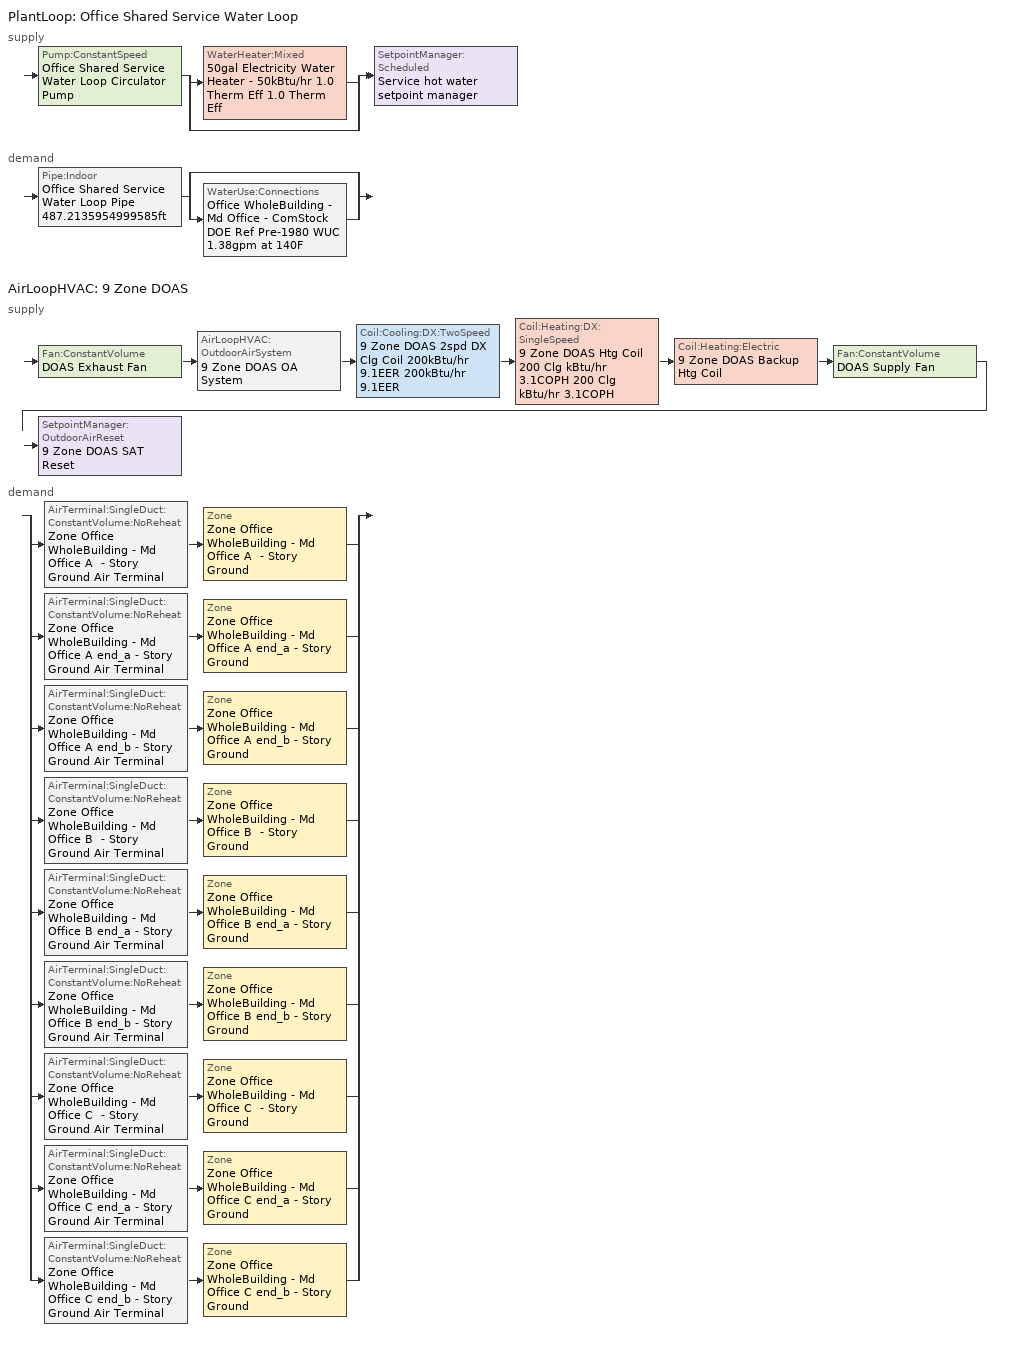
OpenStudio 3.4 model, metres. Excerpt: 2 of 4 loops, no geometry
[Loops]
PlantLoop 'Office Shared Service Water Loop'
 supply: Pump:ConstantSpeed 'Office Shared Service Water Loop Circulator Pump' > split
  | WaterHeater:Mixed '50gal Electricity Water Heater - 50kBtu/hr 1.0 Therm Eff 1.0 Therm Eff'
  | bypass
  join > SetpointManager:Scheduled 'Service hot water setpoint manager'
 demand: Pipe:Indoor 'Office Shared Service Water Loop Pipe 487.2135954999585ft' > split
  | bypass
  | WaterUse:Connections 'Office WholeBuilding - Md Office - ComStock DOE Ref Pre-1980 WUC 1.38gpm at 140F'
AirLoopHVAC '9 Zone DOAS'
 supply: Fan:ConstantVolume 'DOAS Exhaust Fan' > AirLoopHVAC:OutdoorAirSystem '9 Zone DOAS OA System' > Coil:Cooling:DX:TwoSpeed '9 Zone DOAS 2spd DX Clg Coil 200kBtu/hr 9.1EER 200kBtu/hr 9.1EER' > Coil:Heating:DX:SingleSpeed '9 Zone DOAS Htg Coil 200 Clg kBtu/hr 3.1COPH 200 Clg kBtu/hr 3.1COPH' > Coil:Heating:Electric '9 Zone DOAS Backup Htg Coil' > Fan:ConstantVolume 'DOAS Supply Fan' > SetpointManager:OutdoorAirReset '9 Zone DOAS SAT Reset'
 demand: split
  | AirTerminal:SingleDuct:ConstantVolume:NoReheat 'Zone Office WholeBuilding - Md Office A  - Story Ground Air Terminal' > Zone 'Zone Office WholeBuilding - Md Office A  - Story Ground'
  | AirTerminal:SingleDuct:ConstantVolume:NoReheat 'Zone Office WholeBuilding - Md Office A end_a - Story Ground Air Terminal' > Zone 'Zone Office WholeBuilding - Md Office A end_a - Story Ground'
  | AirTerminal:SingleDuct:ConstantVolume:NoReheat 'Zone Office WholeBuilding - Md Office A end_b - Story Ground Air Terminal' > Zone 'Zone Office WholeBuilding - Md Office A end_b - Story Ground'
  | AirTerminal:SingleDuct:ConstantVolume:NoReheat 'Zone Office WholeBuilding - Md Office B  - Story Ground Air Terminal' > Zone 'Zone Office WholeBuilding - Md Office B  - Story Ground'
  | AirTerminal:SingleDuct:ConstantVolume:NoReheat 'Zone Office WholeBuilding - Md Office B end_a - Story Ground Air Terminal' > Zone 'Zone Office WholeBuilding - Md Office B end_a - Story Ground'
  | AirTerminal:SingleDuct:ConstantVolume:NoReheat 'Zone Office WholeBuilding - Md Office B end_b - Story Ground Air Terminal' > Zone 'Zone Office WholeBuilding - Md Office B end_b - Story Ground'
  | AirTerminal:SingleDuct:ConstantVolume:NoReheat 'Zone Office WholeBuilding - Md Office C  - Story Ground Air Terminal' > Zone 'Zone Office WholeBuilding - Md Office C  - Story Ground'
  | AirTerminal:SingleDuct:ConstantVolume:NoReheat 'Zone Office WholeBuilding - Md Office C end_a - Story Ground Air Terminal' > Zone 'Zone Office WholeBuilding - Md Office C end_a - Story Ground'
  | AirTerminal:SingleDuct:ConstantVolume:NoReheat 'Zone Office WholeBuilding - Md Office C end_b - Story Ground Air Terminal' > Zone 'Zone Office WholeBuilding - Md Office C end_b - Story Ground'
[SizingPeriod:DesignDay] Barometric Pressure {Pa}=100762; Rain Indicator=No; Snow Indicator=No; Day of Month=21; Daylight Saving Time Indicator=No; Humidity Condition Type=Wetbulb; Dry-Bulb Temperature Range Modifier Type=DefaultMultipliers
Name | Maximum Dry-Bulb Temperature {C} | Daily Dry-Bulb Temperature Range {deltaC} | Wind Speed {m/s} | Wind Direction {deg} | Sky Clearness | Month | Day Type | Wetbulb or DewPoint at Maximum Dry-Bulb {C} | Solar Model Indicator | ASHRAE Clear Sky Optical Depth for Beam Irradiance | ASHRAE Clear Sky Optical Depth for Diffuse Irradiance
Baltimore Washingto Ann Htg 99% Condns DB 1 | -7.8 | 0 | 3.8 | 290 | 0 | 1 | WinterDesignDay | -7.8 | ASHRAEClearSky
Baltimore Washingto Ann Htg 99.6% Condns DB 1 | -10 | 0 | 3.8 | 290 | 0 | 1 | WinterDesignDay | -10 | ASHRAEClearSky
Baltimore Washingto Ann Htg Wind 99% Condns WS=>MCDB 1 | 1.4 | 0 | 10.7 | 290 | 0 | 1 | WinterDesignDay | 1.4 | ASHRAEClearSky
Baltimore Washingto April .4% Condns DB=>MCWB 1 | 30.8 | 11.3 | 4.4 | 280 |  | 4 | SummerDesignDay | 19.3 | ASHRAETau | 0.406 | 2.232
Baltimore Washingto April .4% Condns WB=>MCDB 1 | 27 | 11.3 | 4.4 | 280 |  | 4 | SummerDesignDay | 20.5 | ASHRAETau | 0.406 | 2.232
Baltimore Washingto August .4% Condns DB=>MCWB 1 | 36 | 10.1 | 4.4 | 280 |  | 8 | SummerDesignDay | 24.3 | ASHRAETau | 0.44 | 2.186
Baltimore Washingto August .4% Condns WB=>MCDB 1 | 32.2 | 10.1 | 4.4 | 280 |  | 8 | SummerDesignDay | 26.4 | ASHRAETau | 0.44 | 2.186
Baltimore Washingto December .4% Condns DB=>MCWB 1 | 19.5 | 8.7 | 4.4 | 280 |  | 12 | SummerDesignDay | 15.4 | ASHRAETau | 0.325 | 2.534
Baltimore Washingto December .4% Condns WB=>MCDB 1 | 19.1 | 8.7 | 4.4 | 280 |  | 12 | SummerDesignDay | 16.3 | ASHRAETau | 0.325 | 2.534
Baltimore Washingto February .4% Condns DB=>MCWB 1 | 20.3 | 9.3 | 4.4 | 280 |  | 2 | SummerDesignDay | 14 | ASHRAETau | 0.333 | 2.458
Baltimore Washingto February .4% Condns WB=>MCDB 1 | 18.5 | 9.3 | 4.4 | 280 |  | 2 | SummerDesignDay | 15.6 | ASHRAETau | 0.333 | 2.458
Baltimore Washingto January .4% Condns DB=>MCWB 1 | 18.9 | 8.7 | 4.4 | 280 |  | 1 | SummerDesignDay | 14.5 | ASHRAETau | 0.32 | 2.486
Baltimore Washingto January .4% Condns WB=>MCDB 1 | 17.5 | 8.7 | 4.4 | 280 |  | 1 | SummerDesignDay | 15.8 | ASHRAETau | 0.32 | 2.486
Baltimore Washingto July .4% Condns DB=>MCWB 1 | 37.1 | 10.3 | 4.4 | 280 |  | 7 | SummerDesignDay | 24.7 | ASHRAETau | 0.455 | 2.129
Baltimore Washingto July .4% Condns WB=>MCDB 1 | 33 | 10.3 | 4.4 | 280 |  | 7 | SummerDesignDay | 26.8 | ASHRAETau | 0.455 | 2.129
Baltimore Washingto June .4% Condns DB=>MCWB 1 | 35.1 | 10.9 | 4.4 | 280 |  | 6 | SummerDesignDay | 23.8 | ASHRAETau | 0.477 | 2.009
Baltimore Washingto June .4% Condns WB=>MCDB 1 | 31.3 | 10.9 | 4.4 | 280 |  | 6 | SummerDesignDay | 26 | ASHRAETau | 0.477 | 2.009
Baltimore Washingto March .4% Condns DB=>MCWB 1 | 26.7 | 10.5 | 4.4 | 280 |  | 3 | SummerDesignDay | 16.9 | ASHRAETau | 0.364 | 2.396
Baltimore Washingto March .4% Condns WB=>MCDB 1 | 25 | 10.5 | 4.4 | 280 |  | 3 | SummerDesignDay | 18.2 | ASHRAETau | 0.364 | 2.396
Baltimore Washingto May .4% Condns DB=>MCWB 1 | 32.8 | 11.2 | 4.4 | 280 |  | 5 | SummerDesignDay | 22 | ASHRAETau | 0.419 | 2.17
Baltimore Washingto May .4% Condns WB=>MCDB 1 | 30.1 | 11.2 | 4.4 | 280 |  | 5 | SummerDesignDay | 23.8 | ASHRAETau | 0.419 | 2.17
Baltimore Washingto November .4% Condns DB=>MCWB 1 | 23.6 | 10.2 | 4.4 | 280 |  | 11 | SummerDesignDay | 16.9 | ASHRAETau | 0.331 | 2.547
Baltimore Washingto November .4% Condns WB=>MCDB 1 | 21.1 | 10.2 | 4.4 | 280 |  | 11 | SummerDesignDay | 19.1 | ASHRAETau | 0.331 | 2.547
Baltimore Washingto October .4% Condns DB=>MCWB 1 | 28.9 | 11.1 | 4.4 | 280 |  | 10 | SummerDesignDay | 21 | ASHRAETau | 0.353 | 2.473
Baltimore Washingto October .4% Condns WB=>MCDB 1 | 25.7 | 11.1 | 4.4 | 280 |  | 10 | SummerDesignDay | 22.3 | ASHRAETau | 0.353 | 2.473
Baltimore Washingto September .4% Condns DB=>MCWB 1 | 32.9 | 10.2 | 4.4 | 280 |  | 9 | SummerDesignDay | 22 | ASHRAETau | 0.405 | 2.323
Baltimore Washingto September .4% Condns WB=>MCDB 1 | 29 | 10.2 | 4.4 | 280 |  | 9 | SummerDesignDay | 24.9 | ASHRAETau | 0.405 | 2.323
[Construction]
Copper pipe 0.75in type L with 0.5in fiberglass batt: Fiberglass batt 0.5in, Copper pipe 0.75in type L
[Material] Roughness=Smooth; Thermal Absorptance=0.9; Solar Absorptance=0.7; Visible Absorptance=0.7
Name | Thickness {m} | Conductivity {W/m-K} | Density {kg/m3} | Specific Heat {J/kg-K}
Copper pipe 0.75in type L | 0.001143 | 386 | 8906.27 | 385.1856
Fiberglass batt 0.5in | 0.0127 | 0.0663448 | 11.2129 | 837.36
[Sizing:Zone] Zone Cooling Design Supply Air Temperature Input Method=SupplyAirTemperature; Zone Cooling Design Supply Air Temperature {C}=12.7778; Zone Cooling Design Supply Air Temperature Difference {deltaC}=11.11; Zone Heating Design Supply Air Temperature Input Method=SupplyAirTemperature; Zone Heating Design Supply Air Temperature {C}=40; Zone Heating Design Supply Air Temperature Difference {deltaC}=11.11; Zone Cooling Design Supply Air Humidity Ratio {kg-H2O/kg-air}=0.0085; Zone Heating Design Supply Air Humidity Ratio {kg-H2O/kg-air}=0.008; Cooling Design Air Flow Method=DesignDay; Heating Design Air Flow Method=DesignDay; Account for Dedicated Outdoor Air System=Yes; Dedicated Outdoor Air System Control Strategy=NeutralSupplyAir; Dedicated Outdoor Air Low Setpoint Temperature for Design {C}=15.556; Dedicated Outdoor Air High Setpoint Temperature for Design {C}=21.111
Zone Office WholeBuilding - Md Office A end_a - Story Ground; Zone Office WholeBuilding - Md Office B end_a - Story Ground; Zone Office WholeBuilding - Md Office C end_a - Story Ground; Zone Office WholeBuilding - Md Office A  - Story Ground; Zone Office WholeBuilding - Md Office B  - Story Ground; Zone Office WholeBuilding - Md Office C  - Story Ground; Zone Office WholeBuilding - Md Office A end_b - Story Ground; Zone Office WholeBuilding - Md Office B end_b - Story Ground; Zone Office WholeBuilding - Md Office C end_b - Story Ground
[Zone equipment]
Zone Office WholeBuilding - Md Office A end_a - Story Ground: Zone Office WholeBuilding - Md Office A end_a - Story Ground Air Terminal, Zone Office WholeBuilding - Md Office A end_a - Story Ground VRF Terminal Unit
Zone Office WholeBuilding - Md Office B end_a - Story Ground: Zone Office WholeBuilding - Md Office B end_a - Story Ground Air Terminal, Zone Office WholeBuilding - Md Office B end_a - Story Ground VRF Terminal Unit
Zone Office WholeBuilding - Md Office C end_a - Story Ground: Zone Office WholeBuilding - Md Office C end_a - Story Ground Air Terminal, Zone Office WholeBuilding - Md Office C end_a - Story Ground VRF Terminal Unit
Zone Office WholeBuilding - Md Office A  - Story Ground: Zone Office WholeBuilding - Md Office A  - Story Ground Air Terminal, Zone Office WholeBuilding - Md Office A  - Story Ground VRF Terminal Unit
Zone Office WholeBuilding - Md Office B  - Story Ground: Zone Office WholeBuilding - Md Office B  - Story Ground Air Terminal, Zone Office WholeBuilding - Md Office B  - Story Ground VRF Terminal Unit
Zone Office WholeBuilding - Md Office C  - Story Ground: Zone Office WholeBuilding - Md Office C  - Story Ground Air Terminal, Zone Office WholeBuilding - Md Office C  - Story Ground VRF Terminal Unit
Zone Office WholeBuilding - Md Office A end_b - Story Ground: Zone Office WholeBuilding - Md Office A end_b - Story Ground Air Terminal, Zone Office WholeBuilding - Md Office A end_b - Story Ground VRF Terminal Unit
Zone Office WholeBuilding - Md Office B end_b - Story Ground: Zone Office WholeBuilding - Md Office B end_b - Story Ground Air Terminal, Zone Office WholeBuilding - Md Office B end_b - Story Ground VRF Terminal Unit
Zone Office WholeBuilding - Md Office C end_b - Story Ground: Zone Office WholeBuilding - Md Office C end_b - Story Ground Air Terminal, Zone Office WholeBuilding - Md Office C end_b - Story Ground VRF Terminal Unit
[WaterUse:Connections]
Office WholeBuilding - Md Office - ComStock DOE Ref Pre-1980 WUC 1.38gpm at 140F: Drain Water Heat Exchanger Type=None; Drain Water Heat Exchanger Destination=Plant; Water Use Equipment Name 1=Office WholeBuilding - Md Office - ComStock DOE Ref Pre-1980 Service Water Use 1.38gpm at 140F
[WaterUse:Equipment:Definition]
Office WholeBuilding - Md Office - ComStock DOE Ref Pre-1980 Service Water Use Def 1.38gpm: Peak Flow Rate {m3/s}=8.72625e-05; Target Temperature Schedule=Mixed Water At Faucet Temp - 140F; Sensible Fraction Schedule=Fraction Sensible - 0.2; Latent Fraction Schedule=Fraction Latent - 0.05
[WaterUse:Equipment]
Office WholeBuilding - Md Office - ComStock DOE Ref Pre-1980 Service Water Use 1.38gpm at 140F: Water Use Equipment Definition=Office WholeBuilding - Md Office - ComStock DOE Ref Pre-1980 Service Water Use Def 1.38gpm; Flow Rate Fraction Schedule=OfficeMedium BLDG_SWH_SCH
[PlantLoop]
Office Shared Service Water Loop: Glycol Concentration=0; Maximum Loop Temperature {C}=60; Minimum Loop Temperature {C}=10; Maximum Loop Flow Rate {m3/s}=8.72625e-05; Plant Loop Volume {m3}=0.0104715; Load Distribution Scheme=Optimal
[Sizing:Plant]
Office Shared Service Water Loop: Loop Type=Heating; Design Loop Exit Temperature {C}=60; Loop Design Temperature Difference {deltaC}=5; Sizing Option=NonCoincident; Zone Timesteps in Averaging Window=1; Coincident Sizing Factor Mode=None
[SetpointManager:Scheduled]
Service hot water setpoint manager: Control Variable=Temperature; Schedule=Service Water Loop Temp - 140F; Setpoint Node or NodeList=Office Shared Service Water Loop Supply Outlet Node
[Pump:ConstantSpeed]
Office Shared Service Water Loop Circulator Pump: Rated Flow Rate {m3/s}=8.72625e-05; Rated Pump Head {Pa}=29890.7; Rated Power Consumption {W}=4.05336; Motor Efficiency=0.825; Fraction of Motor Inefficiencies to Fluid Stream=0; Pump Control Type=Intermittent; Design Power Sizing Method=PowerPerFlowPerPressure; Design Electric Power per Unit Flow Rate {W/(m3/s)}=348701.1; Design Shaft Power per Unit Flow Rate per Unit Head {W-s/m3-Pa}=1.28205
[WaterHeater:Mixed]
50gal Electricity Water Heater - 50kBtu/hr 1.0 Therm Eff 1.0 Therm Eff: Tank Volume {m3}=0.188016; Setpoint Temperature Schedule=Service Water Loop Temp - 140F; Deadband Temperature Difference {deltaC}=2; Maximum Temperature Limit {C}=60; Heater Control Type=Cycle; Heater Maximum Capacity {W}=14556.4; Heater Fuel Type=Electricity; Heater Thermal Efficiency=1; Off Cycle Parasitic Fuel Consumption Rate {W}=0; Off Cycle Parasitic Fuel Type=Electricity; Off Cycle Parasitic Heat Fraction to Tank=0; On Cycle Parasitic Fuel Consumption Rate {W}=0; On Cycle Parasitic Fuel Type=Electricity; On Cycle Parasitic Heat Fraction to Tank=0; Ambient Temperature Indicator=Schedule; Ambient Temperature Schedule=Water Heater Ambient Temp Schedule - 70.0f; Off Cycle Loss Coefficient to Ambient Temperature {W/K}=2.00962; On Cycle Loss Coefficient to Ambient Temperature {W/K}=2.00962; Use Side Effectiveness=1; Source Side Effectiveness=1; Use Side Design Flow Rate {m3/s}=autosize; Source Side Design Flow Rate {m3/s}=autosize; Indirect Water Heating Recovery Time {hr}=1.5; Source Side Flow Control Mode=IndirectHeatPrimarySetpoint
[WaterHeater:Sizing]
50gal Electricity Water Heater - 50kBtu/hr 1.0 Therm Eff 1.0 Therm Eff: Design Mode=PeakDraw; Time Storage Can Meet Peak Draw {hr}=0.538503; Time for Tank Recovery {hr}=0; Nominal Tank Volume for Autosizing Plant Connections {m3}=1
[Pipe:Indoor]
Office Shared Service Water Loop Pipe 487.2135954999585ft: Construction=Copper pipe 0.75in type L with 0.5in fiberglass batt; Environment Type=Schedule; Ambient Temperature Schedule=Temporary Pipe Indoor Ambient Temp 84.7F; Ambient Air Velocity Schedule=Office Shared Service Water Loop Piping Air Velocity - 0.67mph; Pipe Inside Diameter {m}=0.019939; Pipe Length {m}=148.503
[AirLoopHVAC]
9 Zone DOAS: Availability Schedule=9 Zone DOAS Occ Sch; Design Supply Air Flow Rate {m3/s}=2.35974; Design Return Air Flow Fraction of Supply Air Flow=1
[Sizing:System]
9 Zone DOAS: Type of Load to Size On=VentilationRequirement; Design Outdoor Air Flow Rate {m3/s}=2.35974; Central Heating Maximum System Air Flow Ratio=1; Preheat Design Temperature {C}=7; Preheat Design Humidity Ratio {kg-H2O/kg-Air}=0.008; Precool Design Temperature {C}=12.8; Precool Design Humidity Ratio {kg-H2O/kg-Air}=0.008; Central Cooling Design Supply Air Temperature {C}=15.5556; Central Heating Design Supply Air Temperature {C}=21.1111; Sizing Option=Coincident; 100% Outdoor Air in Cooling=Yes; 100% Outdoor Air in Heating=Yes; Central Cooling Design Supply Air Humidity Ratio {kg-H2O/kg-Air}=0.0085; System Outdoor Air Method=ZoneSum; Zone Maximum Outdoor Air Fraction=1; Cooling Supply Air Flow Rate Per Floor Area {m3/s-m2}=0.00996765; Cooling Fraction of Autosized Cooling Supply Air Flow Rate=1; Cooling Supply Air Flow Rate Per Unit Cooling Capacity {m3/s-W}=3.94755e-05; Heating Supply Air Flow Rate Per Floor Area {m3/s-m2}=0.00996765; Heating Fraction of Autosized Heating Supply Air Flow Rate=1; Heating Fraction of Autosized Cooling Supply Air Flow Rate=1; Heating Supply Air Flow Rate Per Unit Heating Capacity {m3/s-W}=3.15882e-05; Cooling Design Capacity Method=CoolingDesignCapacity; Cooling Design Capacity {W}=60304.05; Cooling Design Capacity Per Floor Area {W/m2}=234.7; Fraction of Autosized Cooling Design Capacity=1; Heating Design Capacity Method=HeatingDesignCapacity; Heating Design Capacity {W}=88348.79; Heating Design Capacity Per Floor Area {W/m2}=157; Fraction of Autosized Heating Design Capacity=1; Central Cooling Capacity Control Method=OnOff; Occupant Diversity=1
[Fan:ConstantVolume] Availability Schedule=Always On Discrete; Fan Total Efficiency=0.56875; Pressure Rise {Pa}=622.722; Maximum Flow Rate {m3/s}=2.35974; Motor Efficiency=0.875; Motor In Airstream Fraction=1
DOAS Supply Fan; DOAS Exhaust Fan
[Coil:Heating:Electric]
9 Zone DOAS Backup Htg Coil: Availability Schedule=Always On Discrete; Efficiency=1; Nominal Capacity {W}=88348.8
[Coil:Heating:DX:SingleSpeed]
9 Zone DOAS Htg Coil 200 Clg kBtu/hr 3.1COPH 200 Clg kBtu/hr 3.1COPH: Availability Schedule=Always On Discrete; Rated Total Heating Capacity {W}=58597.9; Rated COP {W/W}=3.38393; Rated Air Flow Rate {m3/s}=2.35974; Rated Supply Fan Power Per Volume Flow Rate {W/(m3/s)}=773.3; Total Heating Capacity Function of Temperature Curve=DXHEAT-NECB2011-REF-CAPFT; Total Heating Capacity Function of Flow Fraction Curve=DXHEAT-NECB2011-REF-CAPFFLOW; Energy Input Ratio Function of Temperature Curve=DXHEAT-NECB2011-REF-EIRFT; Energy Input Ratio Function of Flow Fraction Curve=DXHEAT-NECB2011-REF-EIRFFLOW; Part Load Fraction Correlation Curve=DXHEAT-NECB2011-REF-PLFFPLR; Defrost Energy Input Ratio Function of Temperature Curve=9 Zone DOAS Htg Coil Defrost EIR Func of Temp Curve; Defrost Strategy=ReverseCycle; Defrost Control=OnDemand; Defrost Time Period Fraction=0.166667; Resistive Defrost Heater Capacity {W}=2000
[Coil:Cooling:DX:TwoSpeed]
9 Zone DOAS 2spd DX Clg Coil 200kBtu/hr 9.1EER 200kBtu/hr 9.1EER: Availability Schedule=Always On Discrete; Rated High Speed Total Cooling Capacity {W}=58597.9; Rated High Speed Sensible Heat Ratio=0.70108; Rated High Speed COP {W/W}=3.16622; Rated High Speed Air Flow Rate {m3/s}=2.35974; Unit Internal Static Air Pressure {Pa}=773.3; Total Cooling Capacity Function of Temperature Curve=HPACCoolCapFT; Total Cooling Capacity Function of Flow Fraction Curve=HPACCoolCapFFF; Energy Input Ratio Function of Temperature Curve=HPACCOOLEIRFT; Energy Input Ratio Function of Flow Fraction Curve=HPACCOOLEIRFFF; Part Load Fraction Correlation Curve=HPACCOOLPLFFPLR; Rated Low Speed Total Cooling Capacity {W}=19530.7; Rated Low Speed Sensible Heat Ratio=0.69; Rated Low Speed COP {W/W}=3.16622; Rated Low Speed Air Flow Rate {m3/s}=0.7865; Low Speed Total Cooling Capacity Function of Temperature Curve=HPACCoolCapFT; Low Speed Energy Input Ratio Function of Temperature Curve=HPACCOOLEIRFT; Condenser Type=AirCooled; Minimum Outdoor Dry-Bulb Temperature for Compressor Operation {C}=-25; High Speed Evaporative Condenser Effectiveness=0; High Speed Evaporative Condenser Air Flow Rate {m3/s}=Autosize; High Speed Evaporative Condenser Pump Rated Power Consumption {W}=Autosize; Low Speed Evaporative Condenser Effectiveness=0; Low Speed Evaporative Condenser Air Flow Rate {m3/s}=Autosize; Low Speed Evaporative Condenser Pump Rated Power Consumption {W}=Autosize; Basin Heater Capacity {W/K}=10; Basin Heater Setpoint Temperature {C}=2
[Controller:OutdoorAir]
9 Zone DOAS Outdoor Air Controller: Minimum Outdoor Air Flow Rate {m3/s}=2.35974; Maximum Outdoor Air Flow Rate {m3/s}=2.35974; Economizer Control Type=NoEconomizer; Economizer Control Action Type=ModulateFlow; Lockout Type=LockoutWithCompressor; Minimum Limit Type=FixedMinimum; Minimum Outdoor Air Schedule=Always On Discrete; Minimum Fraction of Outdoor Air Schedule=Always On Discrete; Controller Mechanical Ventilation=9 Zone DOAS Mechanical Ventilation Controller; High Humidity Control=No; Heat Recovery Bypass Control Type=BypassWhenWithinEconomizerLimits
[Controller:MechanicalVentilation]
9 Zone DOAS Mechanical Ventilation Controller: Availability Schedule=Always On Discrete; System Outdoor Air Method=ZoneSum
[AirLoopHVAC:OutdoorAirSystem]
9 Zone DOAS OA System: Controller=9 Zone DOAS Outdoor Air Controller
[SetpointManager:OutdoorAirReset]
9 Zone DOAS SAT Reset: Control Variable=Temperature; Setpoint at Outdoor Low Temperature {C}=21.1111; Outdoor Low Temperature {C}=12.7778; Setpoint at Outdoor High Temperature {C}=15.5556; Outdoor High Temperature {C}=21.1111; Setpoint Node or NodeList=9 Zone DOAS Supply Outlet Node
[AvailabilityManager:NightCycle] Applicability Schedule=Always On Discrete; Control Type=CycleOnAny; Thermostat Tolerance {deltaC}=1; Cycling Run Time {s}=3600
Availability Manager Night Cycle 1; Availability Manager Night Cycle 2; Availability Manager Night Cycle 3
[AirTerminal:SingleDuct:ConstantVolume:NoReheat] Availability Schedule=Always On Discrete
Name | Maximum Air Flow Rate {m3/s}
Zone Office WholeBuilding - Md Office A  - Story Ground Air Terminal; Zone Office WholeBuilding - Md Office C  - Story Ground Air Terminal | 0.20263
Zone Office WholeBuilding - Md Office A end_a - Story Ground Air Terminal; Zone Office WholeBuilding - Md Office A end_b - Story Ground Air Terminal; Zone Office WholeBuilding - Md Office C end_a - Story Ground Air Terminal; Zone Office WholeBuilding - Md Office C end_b - Story Ground Air Terminal | 0.0106188
Zone Office WholeBuilding - Md Office B  - Story Ground Air Terminal | 1.73062
Zone Office WholeBuilding - Md Office B end_a - Story Ground Air Terminal; Zone Office WholeBuilding - Md Office B end_b - Story Ground Air Terminal | 0.0906945
[AirConditioner:VariableRefrigerantFlow]
9 Zone VRF System: Availability Schedule=Always On Discrete; Gross Rated Total Cooling Capacity {W}=325598; Gross Rated Cooling COP {W/W}=4.287; Minimum Outdoor Temperature in Cooling Mode {C}=-15; Maximum Outdoor Temperature in Cooling Mode {C}=50; Cooling Capacity Ratio Modifier Function of Low Temperature Curve=vrf_cool_cap_f_of_low_temp; Cooling Capacity Ratio Boundary Curve=vrf_cool_cap_ratio_boundary; Cooling Capacity Ratio Modifier Function of High Temperature Curve=vrf_cool_cap_f_of_high_temp; Cooling Energy Input Ratio Modifier Function of Low Temperature Curve=vrf_cool_eir_f_of_low_temp; Cooling Energy Input Ratio Boundary Curve=vrf_cool_eir_ratio_boundary; Cooling Energy Input Ratio Modifier Function of High Temperature Curve=vrf_cool_eir_f_of_high_temp; Cooling Energy Input Ratio Modifier Function of Low Part-Load Ratio Curve=vrf_cool_eir_f_of_low_temp 1; Cooling Energy Input Ratio Modifier Function of High Part-Load Ratio Curve=vrf_cooling_eir_high_plr; Cooling Combination Ratio Correction Factor Curve=vrf_cooling_comb_ratio; Cooling Part-Load Fraction Correlation Curve=vrf_cooling_cplffplr; Gross Rated Heating Capacity {W}=325598; Rated Heating Capacity Sizing Ratio {W/W}=1; Rated Heating COP {W/W}=4.147; Minimum Outdoor Temperature in Heating Mode {C}=-25; Maximum Outdoor Temperature in Heating Mode {C}=16.1; Heating Capacity Ratio Modifier Function of Low Temperature Curve=vrf_heat_cap_f_of_low_temp; Heating Capacity Ratio Boundary Curve=vrf_heat_cap_ratio_boundary; Heating Capacity Ratio Modifier Function of High Temperature Curve=vrf_heat_cap_f_of_high_temp; Heating Energy Input Ratio Modifier Function of Low Temperature Curve=vrf_heat_eir_f_of_low_temp; Heating Energy Input Ratio Boundary Curve=vrf_heat_eir_boundary; Heating Energy Input Ratio Modifier Function of High Temperature Curve=vrf_heat_eir_f_of_high_temp; Heating Performance Curve Outdoor Temperature Type=WetBulbTemperature; Heating Energy Input Ratio Modifier Function of Low Part-Load Ratio Curve=vrf_heating_eir_low_plr; Heating Energy Input Ratio Modifier Function of High Part-Load Ratio Curve=vrf_heating_eir_hi_plr; Heating Combination Ratio Correction Factor Curve=vrf_heating_comb_ratio; Heating Part-Load Fraction Correlation Curve=vrf_heating_cplffplr; Minimum Heat Pump Part-Load Ratio=0.25; Zone Name for Master Thermostat Location=Zone Office WholeBuilding - Md Office A  - Story Ground; Master Thermostat Priority Control Type=LoadPriority; Heat Pump Waste Heat Recovery=Yes; Equivalent Piping Length used for Piping Correction Factor in Cooling Mode {m}=30.48; Vertical Height used for Piping Correction Factor {m}=10.668; Piping Correction Factor for Length in Cooling Mode Curve=Air Conditioner Variable Refrigerant Flow 1 CoolingLengthCorrectionFactor; Piping Correction Factor for Height in Cooling Mode Coefficient {1/m}=-0.000386; Equivalent Piping Length used for Piping Correction Factor in Heating Mode {m}=30.48; Piping Correction Factor for Height in Heating Mode Coefficient {1/m}=0; Crankcase Heater Power per Compressor {W}=15; Number of Compressors=3; Ratio of Compressor Size to Total Compressor Capacity {W/W}=0.33; Maximum Outdoor Dry-bulb Temperature for Crankcase Heater {C}=7; Defrost Strategy=ReverseCycle; Defrost Control=OnDemand; Defrost Energy Input Ratio Modifier Function of Temperature Curve=vrf_defrost_eir_f_of_temp; Defrost Time Period Fraction=0.058333; Resistive Defrost Heater Capacity {W}=1e-07; Maximum Outdoor Dry-bulb Temperature for Defrost Operation {C}=7; Water Condenser Volume Flow Rate {m3/s}=autosize; Evaporative Condenser Effectiveness=0.9; Evaporative Condenser Air Flow Rate {m3/s}=37.11822; Evaporative Condenser Pump Rated Power Consumption {W}=1389; Basin Heater Capacity {W/K}=0; Basin Heater Setpoint Temperature {C}=2; Fuel Type=Electricity; Minimum Outdoor Temperature in Heat Recovery Mode {C}=-10; Maximum Outdoor Temperature in Heat Recovery Mode {C}=27.2; Initial Heat Recovery Cooling Capacity Fraction {W/W}=0.5; Heat Recovery Cooling Capacity Time Constant {hr}=0.083; Initial Heat Recovery Cooling Energy Fraction {W/W}=1; Heat Recovery Cooling Energy Time Constant {hr}=0; Initial Heat Recovery Heating Capacity Fraction {W/W}=0.5; Heat Recovery Heating Capacity Time Constant {hr}=0.083; Initial Heat Recovery Heating Energy Fraction {W/W}=0.5; Heat Recovery Heating Energy Time Constant {hr}=0
[ZoneHVAC:TerminalUnit:VariableRefrigerantFlow] Terminal Unit Availability schedule=Always On Discrete; Supply Air Fan Operating Mode Schedule=Always Off Discrete; Supply Air Fan Placement=DrawThrough; Zone Terminal Unit On Parasitic Electric Energy Use {W}=30; Zone Terminal Unit Off Parasitic Electric Energy Use {W}=20; Rated Total Heating Capacity Sizing Ratio {W/W}=1; Maximum Supply Air Temperature from Supplemental Heater {C}=Autosize; Maximum Outdoor Dry-Bulb Temperature for Supplemental Heater Operation {C}=21
Name | Supply Air Flow Rate During Cooling Operation {m3/s} | Supply Air Flow Rate When No Cooling is Needed {m3/s} | Supply Air Flow Rate During Heating Operation {m3/s} | Supply Air Flow Rate When No Heating is Needed {m3/s} | Outdoor Air Flow Rate During Cooling Operation {m3/s} | Outdoor Air Flow Rate During Heating Operation {m3/s} | Outdoor Air Flow Rate When No Cooling or Heating is Needed {m3/s} | Supply Air Fan | Cooling Coil | Heating Coil
Zone Office WholeBuilding - Md Office A  - Story Ground VRF Terminal Unit | 2.6512 | 2.6512 | 2.6512 | 2.6512 | 0.20263 | 0.20263 | 0.20263 | Zone Office WholeBuilding - Md Office A  - Story Ground VRF Unit Cycling Fan | Zone HVAC Terminal Unit Variable Refrigerant Flow 1 Cooling Coil | Zone HVAC Terminal Unit Variable Refrigerant Flow 1 Heating Coil
Zone Office WholeBuilding - Md Office A end_a - Story Ground VRF Terminal Unit | 0.20064 | 0.20064 | 0.20064 | 0.20064 | 0.0106188 | 0.0106188 | 0.0106188 | Zone Office WholeBuilding - Md Office A end_a - Story Ground VRF Unit Cycling Fan | Zone HVAC Terminal Unit Variable Refrigerant Flow 1 Cooling Coil 1 | Zone HVAC Terminal Unit Variable Refrigerant Flow 1 Heating Coil 1
Zone Office WholeBuilding - Md Office A end_b - Story Ground VRF Terminal Unit | 0.258 | 0.258 | 0.258 | 0.258 | 0.0106188 | 0.0106188 | 0.0106188 | Zone Office WholeBuilding - Md Office A end_b - Story Ground VRF Unit Cycling Fan | Zone HVAC Terminal Unit Variable Refrigerant Flow 1 Cooling Coil 2 | Zone HVAC Terminal Unit Variable Refrigerant Flow 1 Heating Coil 2
Zone Office WholeBuilding - Md Office B  - Story Ground VRF Terminal Unit | 6.16305 | 6.16305 | 6.16305 | 6.16305 | 1.73062 | 1.73062 | 1.73062 | Zone Office WholeBuilding - Md Office B  - Story Ground VRF Unit Cycling Fan | Zone HVAC Terminal Unit Variable Refrigerant Flow 1 Cooling Coil 3 | Zone HVAC Terminal Unit Variable Refrigerant Flow 1 Heating Coil 3
Zone Office WholeBuilding - Md Office B end_a - Story Ground VRF Terminal Unit | 1.03684 | 1.03684 | 1.03684 | 1.03684 | 0.0906945 | 0.0906945 | 0.0906945 | Zone Office WholeBuilding - Md Office B end_a - Story Ground VRF Unit Cycling Fan | Zone HVAC Terminal Unit Variable Refrigerant Flow 1 Cooling Coil 4 | Zone HVAC Terminal Unit Variable Refrigerant Flow 1 Heating Coil 4
Zone Office WholeBuilding - Md Office B end_b - Story Ground VRF Terminal Unit | 1.45489 | 1.45489 | 1.45489 | 1.45489 | 0.0906945 | 0.0906945 | 0.0906945 | Zone Office WholeBuilding - Md Office B end_b - Story Ground VRF Unit Cycling Fan | Zone HVAC Terminal Unit Variable Refrigerant Flow 1 Cooling Coil 5 | Zone HVAC Terminal Unit Variable Refrigerant Flow 1 Heating Coil 5
Zone Office WholeBuilding - Md Office C  - Story Ground VRF Terminal Unit | 3.00183 | 3.00183 | 3.00183 | 3.00183 | 0.20263 | 0.20263 | 0.20263 | Zone Office WholeBuilding - Md Office C  - Story Ground VRF Unit Cycling Fan | Zone HVAC Terminal Unit Variable Refrigerant Flow 1 Cooling Coil 6 | Zone HVAC Terminal Unit Variable Refrigerant Flow 1 Heating Coil 6
Zone Office WholeBuilding - Md Office C end_a - Story Ground VRF Terminal Unit | 0.22445 | 0.22445 | 0.22445 | 0.22445 | 0.0106188 | 0.0106188 | 0.0106188 | Zone Office WholeBuilding - Md Office C end_a - Story Ground VRF Unit Cycling Fan | Zone HVAC Terminal Unit Variable Refrigerant Flow 1 Cooling Coil 7 | Zone HVAC Terminal Unit Variable Refrigerant Flow 1 Heating Coil 7
Zone Office WholeBuilding - Md Office C end_b - Story Ground VRF Terminal Unit | 0.25197 | 0.25197 | 0.25197 | 0.25197 | 0.0106188 | 0.0106188 | 0.0106188 | Zone Office WholeBuilding - Md Office C end_b - Story Ground VRF Unit Cycling Fan | Zone HVAC Terminal Unit Variable Refrigerant Flow 1 Cooling Coil 8 | Zone HVAC Terminal Unit Variable Refrigerant Flow 1 Heating Coil 8
[Coil:Cooling:DX:VariableRefrigerantFlow] Availability Schedule=Always On Discrete
Name | Rated Total Cooling Capacity {W} | Rated Sensible Heat Ratio | Rated Air Flow Rate {m3/s} | Cooling Capacity Ratio Modifier Function of Temperature Curve | Cooling Capacity Modifier Curve Function of Flow Fraction
Zone HVAC Terminal Unit Variable Refrigerant Flow 1 Cooling Coil | 53547.4 | 0.77233 | 2.6512 | VRFTUCoolCapFT | VRFACCoolCapFFF
Zone HVAC Terminal Unit Variable Refrigerant Flow 1 Cooling Coil 1 | 3906.9 | 0.78655 | 0.20064 | VRFTUCoolCapFT 1 | VRFACCoolCapFFF 1
Zone HVAC Terminal Unit Variable Refrigerant Flow 1 Cooling Coil 2 | 4869.92 | 0.80042 | 0.258 | VRFTUCoolCapFT 2 | VRFACCoolCapFFF 2
Zone HVAC Terminal Unit Variable Refrigerant Flow 1 Cooling Coil 3 | 153043 | 0.70108 | 6.16305 | VRFTUCoolCapFT 3 | VRFACCoolCapFFF 3
Zone HVAC Terminal Unit Variable Refrigerant Flow 1 Cooling Coil 4 | 20569.7 | 0.77977 | 1.03684 | VRFTUCoolCapFT 4 | VRFACCoolCapFFF 4
Zone HVAC Terminal Unit Variable Refrigerant Flow 1 Cooling Coil 5 | 26594 | 0.80095 | 1.45489 | VRFTUCoolCapFT 5 | VRFACCoolCapFFF 5
Zone HVAC Terminal Unit Variable Refrigerant Flow 1 Cooling Coil 6 | 54375.5 | 0.80098 | 3.00183 | VRFTUCoolCapFT 6 | VRFACCoolCapFFF 6
Zone HVAC Terminal Unit Variable Refrigerant Flow 1 Cooling Coil 7 | 4209.56 | 0.80049 | 0.22445 | VRFTUCoolCapFT 7 | VRFACCoolCapFFF 7
Zone HVAC Terminal Unit Variable Refrigerant Flow 1 Cooling Coil 8 | 4482.3 | 0.80013 | 0.25197 | VRFTUCoolCapFT 8 | VRFACCoolCapFFF 8
[Coil:Heating:DX:VariableRefrigerantFlow] Availability Schedule=Always On Discrete
Name | Rated Total Heating Capacity {W} | Rated Air Flow Rate {m3/s} | Heating Capacity Ratio Modifier Function of Temperature Curve | Heating Capacity Modifier Function of Flow Fraction Curve
Zone HVAC Terminal Unit Variable Refrigerant Flow 1 Heating Coil | 53547.4 | 2.6512 | Coil Heating DX Variable Refrigerant Flow 1 VRFTUHeatCAPFT | Coil Heating DX Variable Refrigerant Flow 1 VRFACCoolCapFFF
Zone HVAC Terminal Unit Variable Refrigerant Flow 1 Heating Coil 1 | 3906.9 | 0.20064 | Coil Heating DX Variable Refrigerant Flow 1 VRFTUHeatCAPFT 1 | Coil Heating DX Variable Refrigerant Flow 1 VRFACCoolCapFFF 1
Zone HVAC Terminal Unit Variable Refrigerant Flow 1 Heating Coil 2 | 4869.92 | 0.258 | Coil Heating DX Variable Refrigerant Flow 1 VRFTUHeatCAPFT 2 | Coil Heating DX Variable Refrigerant Flow 1 VRFACCoolCapFFF 2
Zone HVAC Terminal Unit Variable Refrigerant Flow 1 Heating Coil 3 | 153043 | 6.16305 | Coil Heating DX Variable Refrigerant Flow 1 VRFTUHeatCAPFT 3 | Coil Heating DX Variable Refrigerant Flow 1 VRFACCoolCapFFF 3
Zone HVAC Terminal Unit Variable Refrigerant Flow 1 Heating Coil 4 | 20569.7 | 1.03684 | Coil Heating DX Variable Refrigerant Flow 1 VRFTUHeatCAPFT 4 | Coil Heating DX Variable Refrigerant Flow 1 VRFACCoolCapFFF 4
Zone HVAC Terminal Unit Variable Refrigerant Flow 1 Heating Coil 5 | 26594 | 1.45489 | Coil Heating DX Variable Refrigerant Flow 1 VRFTUHeatCAPFT 5 | Coil Heating DX Variable Refrigerant Flow 1 VRFACCoolCapFFF 5
Zone HVAC Terminal Unit Variable Refrigerant Flow 1 Heating Coil 6 | 54375.5 | 3.00183 | Coil Heating DX Variable Refrigerant Flow 1 VRFTUHeatCAPFT 6 | Coil Heating DX Variable Refrigerant Flow 1 VRFACCoolCapFFF 6
Zone HVAC Terminal Unit Variable Refrigerant Flow 1 Heating Coil 7 | 4209.56 | 0.22445 | Coil Heating DX Variable Refrigerant Flow 1 VRFTUHeatCAPFT 7 | Coil Heating DX Variable Refrigerant Flow 1 VRFACCoolCapFFF 7
Zone HVAC Terminal Unit Variable Refrigerant Flow 1 Heating Coil 8 | 4482.3 | 0.25197 | Coil Heating DX Variable Refrigerant Flow 1 VRFTUHeatCAPFT 8 | Coil Heating DX Variable Refrigerant Flow 1 VRFACCoolCapFFF 8
[Fan:OnOff] Availability Schedule=Always On Discrete; Fan Total Efficiency=0.1595; Pressure Rise {Pa}=300; Motor Efficiency=0.29; Motor In Airstream Fraction=1
Name | Maximum Flow Rate {m3/s} | Fan Power Ratio Function of Speed Ratio Curve | Fan Efficiency Ratio Function of Speed Ratio Curve
Zone Office WholeBuilding - Md Office A  - Story Ground VRF Unit Cycling Fan | 2.6512 | Fan On Off Power Curve | Fan On Off Efficiency Curve
Zone Office WholeBuilding - Md Office A end_a - Story Ground VRF Unit Cycling Fan | 0.20064 | Fan On Off Power Curve 1 | Fan On Off Efficiency Curve 1
Zone Office WholeBuilding - Md Office A end_b - Story Ground VRF Unit Cycling Fan | 0.258 | Fan On Off Power Curve 2 | Fan On Off Efficiency Curve 2
Zone Office WholeBuilding - Md Office B  - Story Ground VRF Unit Cycling Fan | 6.16305 | Fan On Off Power Curve 3 | Fan On Off Efficiency Curve 3
Zone Office WholeBuilding - Md Office B end_a - Story Ground VRF Unit Cycling Fan | 1.03684 | Fan On Off Power Curve 4 | Fan On Off Efficiency Curve 4
Zone Office WholeBuilding - Md Office B end_b - Story Ground VRF Unit Cycling Fan | 1.45489 | Fan On Off Power Curve 5 | Fan On Off Efficiency Curve 5
Zone Office WholeBuilding - Md Office C  - Story Ground VRF Unit Cycling Fan | 3.00183 | Fan On Off Power Curve 6 | Fan On Off Efficiency Curve 6
Zone Office WholeBuilding - Md Office C end_a - Story Ground VRF Unit Cycling Fan | 0.22445 | Fan On Off Power Curve 7 | Fan On Off Efficiency Curve 7
Zone Office WholeBuilding - Md Office C end_b - Story Ground VRF Unit Cycling Fan | 0.25197 | Fan On Off Power Curve 8 | Fan On Off Efficiency Curve 8
[Schedule:Ruleset]
Name | Default Day Schedule | Summer Design Day Schedule | Winter Design Day Schedule
OfficeMedium BLDG_SWH_SCH | OfficeMedium BLDG_SWH_SCH Default | OfficeMedium BLDG_SWH_SCH Summer Design Day | OfficeMedium BLDG_SWH_SCH Winter Design Day
Fraction Sensible - 0.2 | Fraction Sensible - 0.2 Default
Fraction Latent - 0.05 | Fraction Latent - 0.05 Default
Mixed Water At Faucet Temp - 140F | Mixed Water At Faucet Temp - 140F Default
Service Water Loop Temp - 140F | Service Water Loop Temp - 140F Default
Water Heater Ambient Temp Schedule - 70.0f | Water Heater Ambient Temp Schedule - 70.0f Default
Office Shared Service Water Loop Piping Air Velocity - 0.67mph | Office Shared Service Water Loop Piping Air Velocity - 0.67mph Default
9 Zone DOAS Occ Sch | 9 Zone DOAS Occ Sch Default | 9 Zone DOAS Occ Sch Summer Design Day | 9 Zone DOAS Occ Sch Winter Design Day
[Schedule:Day]
OfficeMedium BLDG_SWH_SCH Default: Yes, 0, 5, 0.08, 0, 15, 0.075, 0, 25, 0.07, 0, 35, 0.065, 0, 45, 0.06, 0, 55, 0.0566667, 1, 4, 0.0533333, 1, 15, 0.05, 1, 25, 0.0466667, 1, 35, 0.0433333, 1, 45, 0.04, 20, 15, 0.04, 20, 25, 0.0416667, 20, 35, 0.0433333, 20, 45, 0.045, 20, 55, 0.0466667, 21, 5, 0.0483333, 21, 15, 0.05, 21, 25, 0.0516667, 21, 35, 0.0533333, 21, 45, 0.055, 21, 55, 0.0566667, 22, 5, 0.0583333, 22, 15, 0.06, 22, 45, 0.06, 22, 55, 0.065, 23, 5, 0.07, 23, 15, 0.075, 23, 25, 0.08, 23, 35, 0.085, 23, 45, 0.09, 23, 55, 0.085, 24, 0, 0.08
OfficeMedium BLDG_SWH_SCH Summer Design Day: 6, 0, 0, 7, 0, 0.07, 8, 0, 0.19, 9, 0, 0.35, 10, 0, 0.38, 11, 0, 0.39, 12, 0, 0.47, 13, 0, 0.57, 14, 0, 0.54, 15, 0, 0.34, 16, 0, 0.33, 17, 0, 0.44, 18, 0, 0.26, 19, 0, 0.21, 20, 0, 0.15, 21, 0, 0.17, 22, 0, 0.08, 24, 0, 0.05
OfficeMedium BLDG_SWH_SCH SmrDsn|Wkdy Day: Yes, 3, 0, 0, 3, 9, 0.0116667, 3, 19, 0.0233333, 3, 29, 0.035, 3, 39, 0.0466667, 3, 49, 0.0583333, 3, 59, 0.07, 4, 0, 0.07, 4, 10, 0.09, 4, 20, 0.11, 4, 30, 0.13, 4, 40, 0.15, 4, 50, 0.17, 5, 0, 0.19, 5, 10, 0.216667, 5, 20, 0.243333, 5, 30, 0.27, 5, 40, 0.296667, 5, 50, 0.323333, 6, 0, 0.35, 6, 10, 0.355, 6, 20, 0.36, 6, 30, 0.365, 6, 40, 0.37, 6, 50, 0.375, 7, 0, 0.38, 7, 10, 0.381778, 7, 20, 0.383556, 7, 30, 0.385333, 7, 40, 0.387111, 7, 50, 0.388889, 7, 56, 0.39, 8, 6, 0.487778, 8, 16, 0.505556, 8, 26, 0.523333, 8, 36, 0.541111, 8, 46, 0.558889, 8, 52, 0.57, 9, 2, 0.565, 9, 12, 0.56, 9, 22, 0.555, 9, 32, 0.55, 9, 42, 0.545, 9, 52, 0.54, 10, 2, 0.506667, 10, 12, 0.473333, 10, 22, 0.44, 10, 32, 0.406667, 10, 42, 0.373333, 10, 52, 0.34, 11, 2, 0.338333, 11, 12, 0.336667, 11, 22, 0.335, 11, 32, 0.333333, 11, 42, 0.331667, 11, 52, 0.33, 12, 2, 0.349556, 12, 12, 0.369111, 12, 22, 0.388667, 12, 32, 0.408222, 12, 42, 0.427778, 12, 48, 0.44, 12, 58, 0.251111, 13, 8, 0.242222, 13, 18, 0.233333, 13, 28, 0.224444, 13, 38, 0.215556, 13, 45, 0.21, 13, 54, 0.2, 14, 4, 0.19, 14, 14, 0.18, 14, 24, 0.17, 14, 34, 0.16, 14, 44, 0.15, 14, 45, 0.15, 14, 54, 0.153333, 15, 4, 0.156667, 15, 14, 0.16, 15, 24, 0.163333, 15, 34, 0.166667, 15, 44, 0.17, 15, 45, 0.17, 15, 54, 0.155, 16, 4, 0.14, 16, 15, 0.125, 16, 25, 0.11, 16, 35, 0.095, 16, 45, 0.08, 16, 55, 0.075, 17, 5, 0.07, 17, 15, 0.065, 17, 25, 0.06, 17, 35, 0.055, 17, 45, 0.05, 18, 15, 0.05, 18, 25, 0.0458333, 18, 35, 0.0416667, 18, 45, 0.0375, 18, 55, 0.0333333, 19, 5, 0.0291667, 19, 15, 0.025, 19, 25, 0.0208333, 19, 35, 0.0166667, 19, 45, 0.0125, 19, 55, 0.00833333, 20, 5, 0.00416667, 20, 15, 0, 24, 0, 0
OfficeMedium BLDG_SWH_SCH Winter Design Day: 6, 0, 0, 7, 0, 0.07, 8, 0, 0.11, 9, 0, 0.15, 10, 0, 0.21, 11, 0, 0.19, 12, 0, 0.23, 13, 0, 0.2, 14, 0, 0.19, 15, 0, 0.15, 16, 0, 0.13, 17, 0, 0.14, 19, 0, 0.07, 24, 0, 0
OfficeMedium BLDG_SWH_SCH WntrDsn|Sat Day: Yes, 7, 45, 0, 7, 55, 0.0116667, 8, 5, 0.0233333, 8, 15, 0.035, 8, 24, 0.0466667, 8, 34, 0.0583333, 8, 44, 0.07, 8, 45, 0.07, 8, 54, 0.0766667, 9, 4, 0.0833333, 9, 14, 0.09, 9, 24, 0.0966667, 9, 34, 0.103333, 9, 44, 0.11, 9, 45, 0.11, 9, 54, 0.116667, 10, 4, 0.123333, 10, 14, 0.13, 10, 24, 0.136667, 10, 34, 0.143333, 10, 44, 0.15, 10, 45, 0.15, 10, 54, 0.16, 11, 4, 0.17, 11, 14, 0.18, 11, 24, 0.19, 11, 34, 0.2, 11, 44, 0.21, 11, 45, 0.21, 11, 54, 0.206667, 12, 4, 0.203333, 12, 14, 0.2, 12, 24, 0.196667, 12, 34, 0.193333, 12, 44, 0.19, 12, 45, 0.19, 12, 54, 0.196667, 13, 4, 0.203333, 13, 14, 0.21, 13, 24, 0.216667, 13, 34, 0.223333, 13, 44, 0.23, 13, 45, 0.23, 13, 54, 0.225, 14, 4, 0.22, 14, 14, 0.215, 14, 24, 0.21, 14, 34, 0.205, 14, 44, 0.2, 14, 45, 0.2, 14, 54, 0.198333, 15, 4, 0.196667, 15, 14, 0.195, 15, 24, 0.193333, 15, 34, 0.191667, 15, 44, 0.19, 15, 45, 0.19, 15, 54, 0.183333, 16, 4, 0.176667, 16, 15, 0.17, 16, 25, 0.163333, 16, 35, 0.156667, 16, 45, 0.15, 16, 55, 0.146667, 17, 5, 0.143333, 17, 15, 0.14, 17, 25, 0.136667, 17, 35, 0.133333, 17, 45, 0.13, 17, 55, 0.131667, 18, 5, 0.133333, 18, 15, 0.135, 18, 25, 0.136667, 18, 35, 0.138333, 18, 45, 0.14, 18, 55, 0.128333, 19, 5, 0.116667, 19, 15, 0.105, 19, 25, 0.0933333, 19, 35, 0.0816667, 19, 45, 0.07, 20, 15, 0.07, 20, 25, 0.0641667, 20, 35, 0.0583333, 20, 45, 0.0525, 20, 55, 0.0466667, 21, 5, 0.0408333, 21, 15, 0.035, 21, 25, 0.0291667, 21, 35, 0.0233333, 21, 45, 0.0175, 21, 55, 0.0116667, 22, 5, 0.00583333, 22, 15, 0, 24, 0, 0
Fraction Sensible - 0.2 Default: 24, 0, 0.2
Fraction Latent - 0.05 Default: 24, 0, 0.05
Mixed Water At Faucet Temp - 140F Default; Service Water Loop Temp - 140F Default: 24, 0, 60
Water Heater Ambient Temp Schedule - 70.0f Default: 24, 0, 21.1111
Office Shared Service Water Loop Piping Air Velocity - 0.67mph Default: 24, 0, 0.3
9 Zone DOAS Occ Sch Default: 4, 20, 0, 15, 54, 1, 24, 0, 0
9 Zone DOAS Occ Sch Winter Design Day; 9 Zone DOAS Occ Sch Summer Design Day: 24, 0, 1
9 Zone DOAS Occ Sch Saturday: 9, 24, 0, 17, 15, 1, 24, 0, 0
9 Zone DOAS Occ Sch Sunday: 24, 0, 0
[Schedule:Rule] Date Specification Type=DateRange; Start Month=1; Start Day=1; End Month=12; End Day=31
Name | Schedule Ruleset | Rule Order | Day Schedule | Apply Monday | Apply Tuesday | Apply Wednesday | Apply Thursday | Apply Friday | Apply Saturday | Apply Sunday
Schedule Rule 13 | OfficeMedium BLDG_SWH_SCH | 1 | OfficeMedium BLDG_SWH_SCH SmrDsn|Wkdy Day | Yes | Yes | Yes | Yes | Yes
Schedule Rule 14 | OfficeMedium BLDG_SWH_SCH | 0 | OfficeMedium BLDG_SWH_SCH WntrDsn|Sat Day |  |  |  |  |  | Yes
9 Zone DOAS Occ Sch Saturday Rule | 9 Zone DOAS Occ Sch | 1 | 9 Zone DOAS Occ Sch Saturday |  |  |  |  |  | Yes
9 Zone DOAS Occ Sch Sunday Rule | 9 Zone DOAS Occ Sch | 0 | 9 Zone DOAS Occ Sch Sunday |  |  |  |  |  |  | Yes
[Schedule:Constant]
Name | Value
Always On Discrete | 1
Temporary Pipe Indoor Ambient Temp 84.7F | 29.3
Always Off Discrete | 0
[Curve:Biquadratic]
Name | Coefficient1 Constant | Coefficient2 x | Coefficient3 x**2 | Coefficient4 y | Coefficient5 y**2 | Coefficient6 x*y | Minimum Value of x | Maximum Value of x | Minimum Value of y | Maximum Value of y | Minimum Curve Output | Maximum Curve Output
9 Zone DOAS Htg Coil Defrost EIR Func of Temp Curve; HPACCOOLEIRFT | 0.297145 | 0.0430933 | -0.000748766 | 0.00597727 | 0.000482112 | -0.000956448 | 12.77778 | 23.88889 | 21.11111 | 46.11111
Air Conditioner Variable Refrigerant Flow 1 CoolingLengthCorrectionFactor | 2.03882 | -0.00242606 | 3.5512e-06 | -1.68581 | 0.668703 | -4.5706e-05 | 7.62 | 182.88 | 0.8 | 1.5
vrf_cool_cap_f_of_low_temp | -1.69653 | 0.207248 | -0.00343146 | 0.0163816 | -6.73872e-05 | -0.000849848 | 13.9 | 23.9 | -5 | 43.3 | 0.59 | 1.33
vrf_cool_cap_f_of_high_temp | 0.686736 | 0.0207631 | 0.0005447 | -0.0016218 | -4.259e-07 | -0.0003392 | 15 | 24 | 16 | 43
vrf_cool_eir_f_of_low_temp | -1.61908 | 0.185965 | -0.0038961 | -0.00901995 | 0.0003034 | 0.000476049 | 13.9 | 23.9 | -5 | 43.3 | 0.27 | 1.15
vrf_cool_eir_f_of_high_temp | -1.43951 | 0.161985 | -0.00349118 | 0.0269443 | 0.000134616 | -0.000671494 | 15 | 23.9 | 16.8 | 43.3
vrf_heat_cap_f_of_low_temp | 0.98322 | 0.0157168 | -0.000835032 | 0.0522939 | -0.000531556 | -0.00190606 | 16.1 | 23.9 | -25 | 13.3 | 0.515152 | 1.2
vrf_heat_cap_f_of_high_temp | 2.58599 | -0.0953227 | 0.000955329 | 0 | 0 | 0 | 21.1 | 27.2 | -944 | 15
vrf_heat_eir_f_of_low_temp | 0.75683 | 0.04575 | -0.00136357 | 0.0554885 | -0.00120701 | -0.00303329 | 16.1 | 23.9 | -25 | 13.3 | 0.7 | 1.184
vrf_heat_eir_f_of_high_temp | 1.38857 | -0.0229771 | 0.000537274 | -0.0273937 | 0.000403043 | -5.9786e-05 | 21.1 | 27.2 | 0 | 20
vrf_defrost_eir_f_of_temp | -1.61908 | 0.185965 | -0.0038961 | -0.00901995 | 0.0003034 | 0.000476049 | 13.9 | 23.9 | -5 | 50 | 0.27 | 1.155
VRFTUCoolCapFT; VRFTUCoolCapFT 1; VRFTUCoolCapFT 2; VRFTUCoolCapFT 3; VRFTUCoolCapFT 4; VRFTUCoolCapFT 5; VRFTUCoolCapFT 6; VRFTUCoolCapFT 7; VRFTUCoolCapFT 8 | 0.0585884 | 0.0587397 | -0.000210275 | 0.010937 | -0.000121955 | -0.000524662 | 15 | 23.89 | 20 | 43.33 | 0.8083 | 1.2583
Coil Heating DX Variable Refrigerant Flow 1 VRFTUHeatCAPFT; Coil Heating DX Variable Refrigerant Flow 1 VRFTUHeatCAPFT 1; Coil Heating DX Variable Refrigerant Flow 1 VRFTUHeatCAPFT 2; Coil Heating DX Variable Refrigerant Flow 1 VRFTUHeatCAPFT 3; Coil Heating DX Variable Refrigerant Flow 1 VRFTUHeatCAPFT 4; Coil Heating DX Variable Refrigerant Flow 1 VRFTUHeatCAPFT 5; Coil Heating DX Variable Refrigerant Flow 1 VRFTUHeatCAPFT 6; Coil Heating DX Variable Refrigerant Flow 1 VRFTUHeatCAPFT 7; Coil Heating DX Variable Refrigerant Flow 1 VRFTUHeatCAPFT 8 | 0.375444 | 0.0668191 | -0.00194171 | 0.0442618 | -0.000400958 | -0.00148198 | 21.11 | 27.22 | -15 | 18.33 | 0.6074 | 1
HPACCoolCapFT | 0.766956 | 0.0107756 | -4.14703e-05 | 0.00134961 | -0.000261144 | 0.000457488 | 12.77778 | 23.88889 | 21.11111 | 46.11111
[Curve:Cubic]
Name | Coefficient1 Constant | Coefficient2 x | Coefficient3 x**2 | Coefficient4 x**3 | Minimum Value of x | Maximum Value of x | Minimum Curve Output | Maximum Curve Output
vrf_cool_cap_ratio_boundary | 25.73 | -0.0315004 | -0.014166 | 0 | 11 | 30
vrf_cool_eir_ratio_boundary | 25.7347 | -0.0315004 | -0.014166 | 0 | 15 | 24
vrf_cool_eir_f_of_low_temp 1 | 0.0734992 | 0.334783 | 0.591613 | 0 | 0.25 | 1 | 0 | 1
vrf_cooling_eir_high_plr; vrf_heating_eir_hi_plr | 1 | 0 | 0 | 0 | 1 | 1.5
vrf_cooling_comb_ratio | 0.24034 | -0.21873 | 1.97941 | -1.02636 | 0.5 | 2 | 0.5 | 1.056
vrf_cooling_cplffplr; vrf_heating_cplffplr | 0.85 | 0.15 | 0 | 0 | 1 | 1
vrf_heat_cap_ratio_boundary; vrf_heat_eir_boundary | 58.577 | -3.0255 | 0.0193 | 0 | 15 | 23.9
vrf_heating_eir_low_plr | 0.0724907 | 0.65819 | 0.26926 | 0 | 0.25 | 1 | 0 | 1
vrf_heating_comb_ratio | 0.62115 | -1.55798 | 3.36817 | -1.4224 | 0.5 | 2 | 0.5 | 1.155
Fan On Off Efficiency Curve; Fan On Off Efficiency Curve 1; Fan On Off Efficiency Curve 2; Fan On Off Efficiency Curve 3; Fan On Off Efficiency Curve 4; Fan On Off Efficiency Curve 5; Fan On Off Efficiency Curve 6; Fan On Off Efficiency Curve 7; Fan On Off Efficiency Curve 8 | 1 | 0 | 0 | 0 | 0 | 1
DXHEAT-NECB2011-REF-CAPFT | 0.729 | 0.0319 | 0.000136 | -8.75e-06 | -20 | 20
DXHEAT-NECB2011-REF-CAPFFLOW | 0.84 | 0.16 | 0 | 0 | 0.5 | 1.5
DXHEAT-NECB2011-REF-EIRFT | 1.2183 | -0.03612 | 0.00142 | -2.68e-05 | -20 | 20
DXHEAT-NECB2011-REF-PLFFPLR | 0.3696 | 2.3362 | -2.9577 | 1.2596 | 0.7 | 1
[Curve:Quadratic]
Name | Coefficient1 Constant | Coefficient2 x | Coefficient3 x**2 | Minimum Value of x | Maximum Value of x
VRFACCoolCapFFF; Coil Heating DX Variable Refrigerant Flow 1 VRFACCoolCapFFF; VRFACCoolCapFFF 1; Coil Heating DX Variable Refrigerant Flow 1 VRFACCoolCapFFF 1; VRFACCoolCapFFF 2; Coil Heating DX Variable Refrigerant Flow 1 VRFACCoolCapFFF 2; VRFACCoolCapFFF 3; Coil Heating DX Variable Refrigerant Flow 1 VRFACCoolCapFFF 3; VRFACCoolCapFFF 4; Coil Heating DX Variable Refrigerant Flow 1 VRFACCoolCapFFF 4; VRFACCoolCapFFF 5; Coil Heating DX Variable Refrigerant Flow 1 VRFACCoolCapFFF 5; VRFACCoolCapFFF 6; Coil Heating DX Variable Refrigerant Flow 1 VRFACCoolCapFFF 6; VRFACCoolCapFFF 7; Coil Heating DX Variable Refrigerant Flow 1 VRFACCoolCapFFF 7; VRFACCoolCapFFF 8; Coil Heating DX Variable Refrigerant Flow 1 VRFACCoolCapFFF 8; HPACCoolCapFFF | 0.8 | 0.2 | 0 | 0.5 | 1.5
DXHEAT-NECB2011-REF-EIRFFLOW | 1.3824 | -0.4336 | 0.0512 | 0 | 1
HPACCOOLEIRFFF | 1.156 | -0.1816 | 0.0256 | 0.5 | 1.5
HPACCOOLPLFFPLR | 0.85 | 0.15 | 0 | 0 | 1
[Curve:Exponent] Coefficient1 Constant=1; Coefficient2 Constant=0; Coefficient3 Constant=0; Minimum Value of x=0; Maximum Value of x=1
Fan On Off Power Curve; Fan On Off Power Curve 1; Fan On Off Power Curve 2; Fan On Off Power Curve 3; Fan On Off Power Curve 4; Fan On Off Power Curve 5; Fan On Off Power Curve 6; Fan On Off Power Curve 7; Fan On Off Power Curve 8
